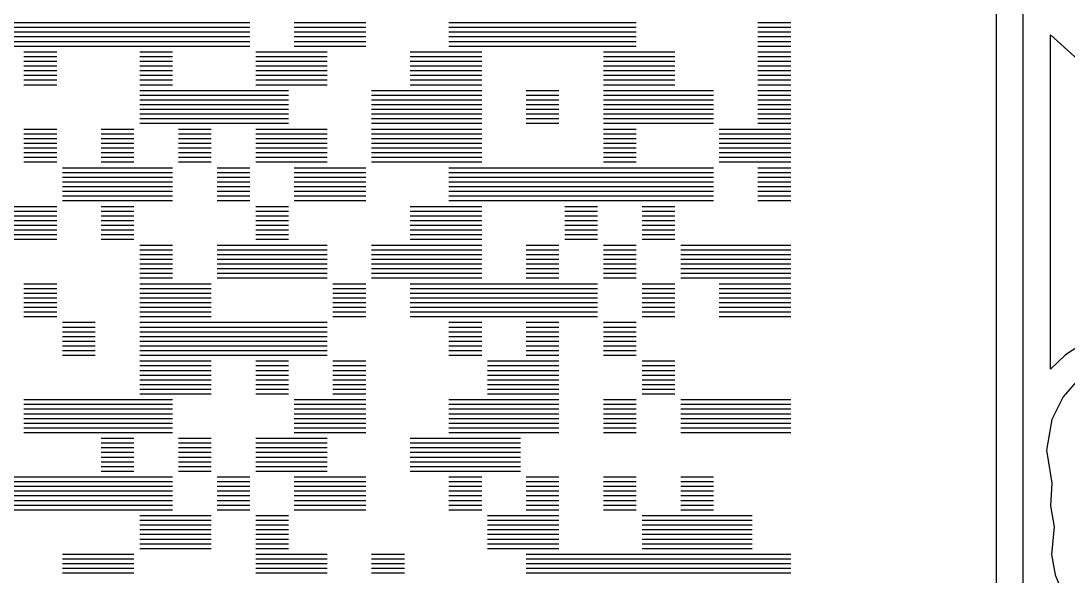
# Model space of a CAD drawing. Extents: x 7 to 280, y 7 to 360.
# Drawn here: x 134.79 to 161.89, y 98.37 to 112.73 of the extents above; entities that cross this region are included whole.
import ezdxf

# ---------------------------------------------------------------- set-up
doc = ezdxf.new("R2010")
doc.units = 0
doc.layers.add('SCORE', color=5, linetype='CONTINUOUS')

msp = doc.modelspace()

# ---------------------------------------------------------------- linework, layer by layer
at = {"layer": 'SCORE'}
for p, q in [((160.04, 80.01), (160.04, 141.01)), ((160.7197, 79.7337), (160.74, 141.01)), ((132.865, 112.6921), (140.715, 112.6921)), ((132.865, 112.5707), (140.715, 112.5707)), ((141.865, 112.6921), (143.715, 112.6921)), ((141.865, 112.5707), (143.715, 112.5707)), ((145.865, 112.6921), (150.715, 112.6921)), ((145.865, 112.5707), (150.715, 112.5707)), ((153.865, 112.6921), (154.715, 112.6921)), ((153.865, 112.5707), (154.715, 112.5707)), ((132.865, 112.4493), (140.715, 112.4493)), ((132.865, 112.3279), (140.715, 112.3279)), ((132.865, 112.2064), (140.715, 112.2064)), ((141.865, 112.4493), (143.715, 112.4493)), ((141.865, 112.3279), (143.715, 112.3279)), ((141.865, 112.2064), (143.715, 112.2064)), ((145.865, 112.4493), (150.715, 112.4493)), ((145.865, 112.3279), (150.715, 112.3279)), ((145.865, 112.2064), (150.715, 112.2064)), ((153.865, 112.4493), (154.715, 112.4493)), ((153.865, 112.3279), (154.715, 112.3279)), ((153.865, 112.2064), (154.715, 112.2064)), ((161.44, 103.727), (161.44, 112.374)), ((161.44, 112.374), (162.1493, 111.7316)), ((132.865, 112.085), (140.715, 112.085)), ((134.865, 111.935), (135.715, 111.935)), ((137.865, 111.935), (138.715, 111.935)), ((140.865, 111.935), (142.715, 111.935)), ((141.865, 112.085), (143.715, 112.085)), ((144.865, 111.935), (146.715, 111.935)), ((145.865, 112.085), (150.715, 112.085)), ((149.865, 111.935), (151.715, 111.935)), ((153.865, 112.085), (154.715, 112.085)), ((153.865, 111.935), (154.715, 111.935)), ((134.865, 111.8136), (135.715, 111.8136)), ((134.865, 111.6921), (135.715, 111.6921)), ((137.865, 111.8136), (138.715, 111.8136)), ((137.865, 111.6921), (138.715, 111.6921)), ((140.865, 111.8136), (142.715, 111.8136)), ((140.865, 111.6921), (142.715, 111.6921)), ((144.865, 111.8136), (146.715, 111.8136)), ((144.865, 111.6921), (146.715, 111.6921)), ((149.865, 111.8136), (151.715, 111.8136)), ((149.865, 111.6921), (151.715, 111.6921)), ((153.865, 111.8136), (154.715, 111.8136)), ((153.865, 111.6921), (154.715, 111.6921)), ((134.865, 111.5707), (135.715, 111.5707)), ((134.865, 111.4493), (135.715, 111.4493)), ((137.865, 111.5707), (138.715, 111.5707)), ((137.865, 111.4493), (138.715, 111.4493)), ((140.865, 111.5707), (142.715, 111.5707)), ((140.865, 111.4493), (142.715, 111.4493)), ((144.865, 111.5707), (146.715, 111.5707)), ((144.865, 111.4493), (146.715, 111.4493)), ((149.865, 111.5707), (151.715, 111.5707)), ((149.865, 111.4493), (151.715, 111.4493)), ((153.865, 111.5707), (154.715, 111.5707)), ((153.865, 111.4493), (154.715, 111.4493)), ((134.865, 111.3279), (135.715, 111.3279)), ((134.865, 111.2064), (135.715, 111.2064)), ((137.865, 111.3279), (138.715, 111.3279)), ((137.865, 111.2064), (138.715, 111.2064)), ((140.865, 111.3279), (142.715, 111.3279)), ((140.865, 111.2064), (142.715, 111.2064)), ((144.865, 111.3279), (146.715, 111.3279)), ((144.865, 111.2064), (146.715, 111.2064)), ((149.865, 111.3279), (151.715, 111.3279)), ((149.865, 111.2064), (151.715, 111.2064)), ((153.865, 111.3279), (154.715, 111.3279)), ((153.865, 111.2064), (154.715, 111.2064)), ((134.865, 111.085), (135.715, 111.085)), ((137.865, 111.085), (138.715, 111.085)), ((137.865, 110.935), (141.715, 110.935)), ((140.865, 111.085), (142.715, 111.085)), ((143.865, 110.935), (146.715, 110.935)), ((144.865, 111.085), (146.715, 111.085)), ((147.865, 110.935), (148.715, 110.935)), ((149.865, 111.085), (151.715, 111.085)), ((149.865, 110.935), (152.715, 110.935)), ((153.865, 111.085), (154.715, 111.085)), ((153.865, 110.935), (154.715, 110.935)), ((137.865, 110.8136), (141.715, 110.8136)), ((137.865, 110.6921), (141.715, 110.6921)), ((137.865, 110.5707), (141.715, 110.5707)), ((143.865, 110.8136), (146.715, 110.8136)), ((143.865, 110.6921), (146.715, 110.6921)), ((143.865, 110.5707), (146.715, 110.5707)), ((147.865, 110.8136), (148.715, 110.8136)), ((147.865, 110.6921), (148.715, 110.6921)), ((147.865, 110.5707), (148.715, 110.5707)), ((149.865, 110.8136), (152.715, 110.8136)), ((149.865, 110.6921), (152.715, 110.6921)), ((149.865, 110.5707), (152.715, 110.5707)), ((153.865, 110.8136), (154.715, 110.8136)), ((153.865, 110.6921), (154.715, 110.6921)), ((153.865, 110.5707), (154.715, 110.5707)), ((137.865, 110.4493), (141.715, 110.4493)), ((137.865, 110.3279), (141.715, 110.3279)), ((143.865, 110.4493), (146.715, 110.4493)), ((143.865, 110.3279), (146.715, 110.3279)), ((147.865, 110.4493), (148.715, 110.4493)), ((147.865, 110.3279), (148.715, 110.3279)), ((149.865, 110.4493), (152.715, 110.4493)), ((149.865, 110.3279), (152.715, 110.3279)), ((153.865, 110.4493), (154.715, 110.4493)), ((153.865, 110.3279), (154.715, 110.3279)), ((137.865, 110.2064), (141.715, 110.2064)), ((137.865, 110.085), (141.715, 110.085)), ((143.865, 110.2064), (146.715, 110.2064)), ((143.865, 110.085), (146.715, 110.085)), ((147.865, 110.2064), (148.715, 110.2064)), ((147.865, 110.085), (148.715, 110.085)), ((149.865, 110.2064), (152.715, 110.2064)), ((149.865, 110.085), (152.715, 110.085)), ((153.865, 110.2064), (154.715, 110.2064)), ((153.865, 110.085), (154.715, 110.085)), ((134.865, 109.935), (135.715, 109.935)), ((134.865, 109.8136), (135.715, 109.8136)), ((136.865, 109.935), (137.715, 109.935)), ((136.865, 109.8136), (137.715, 109.8136)), ((138.865, 109.935), (139.715, 109.935)), ((138.865, 109.8136), (139.715, 109.8136)), ((140.865, 109.935), (142.715, 109.935)), ((140.865, 109.8136), (142.715, 109.8136)), ((143.865, 109.935), (146.715, 109.935)), ((143.865, 109.8136), (146.715, 109.8136)), ((149.865, 109.935), (150.715, 109.935)), ((149.865, 109.8136), (150.715, 109.8136)), ((152.865, 109.935), (154.715, 109.935)), ((152.865, 109.8136), (154.715, 109.8136)), ((134.865, 109.6921), (135.715, 109.6921)), ((134.865, 109.5707), (135.715, 109.5707)), ((136.865, 109.6921), (137.715, 109.6921)), ((136.865, 109.5707), (137.715, 109.5707)), ((138.865, 109.6921), (139.715, 109.6921)), ((138.865, 109.5707), (139.715, 109.5707)), ((140.865, 109.6921), (142.715, 109.6921)), ((140.865, 109.5707), (142.715, 109.5707)), ((143.865, 109.6921), (146.715, 109.6921)), ((143.865, 109.5707), (146.715, 109.5707)), ((149.865, 109.6921), (150.715, 109.6921)), ((149.865, 109.5707), (150.715, 109.5707)), ((152.865, 109.6921), (154.715, 109.6921)), ((152.865, 109.5707), (154.715, 109.5707)), ((134.865, 109.4493), (135.715, 109.4493)), ((134.865, 109.3279), (135.715, 109.3279)), ((136.865, 109.4493), (137.715, 109.4493)), ((136.865, 109.3279), (137.715, 109.3279)), ((138.865, 109.4493), (139.715, 109.4493)), ((138.865, 109.3279), (139.715, 109.3279)), ((140.865, 109.4493), (142.715, 109.4493)), ((140.865, 109.3279), (142.715, 109.3279)), ((143.865, 109.4493), (146.715, 109.4493)), ((143.865, 109.3279), (146.715, 109.3279)), ((149.865, 109.4493), (150.715, 109.4493)), ((149.865, 109.3279), (150.715, 109.3279)), ((152.865, 109.4493), (154.715, 109.4493)), ((152.865, 109.3279), (154.715, 109.3279)), ((134.865, 109.2064), (135.715, 109.2064)), ((134.865, 109.085), (135.715, 109.085)), ((136.865, 109.2064), (137.715, 109.2064)), ((136.865, 109.085), (137.715, 109.085)), ((138.865, 109.2064), (139.715, 109.2064)), ((138.865, 109.085), (139.715, 109.085)), ((140.865, 109.2064), (142.715, 109.2064)), ((140.865, 109.085), (142.715, 109.085)), ((143.865, 109.2064), (146.715, 109.2064)), ((143.865, 109.085), (146.715, 109.085)), ((149.865, 109.2064), (150.715, 109.2064)), ((149.865, 109.085), (150.715, 109.085)), ((152.865, 109.2064), (154.715, 109.2064)), ((152.865, 109.085), (154.715, 109.085)), ((135.865, 108.935), (138.715, 108.935)), ((135.865, 108.8136), (138.715, 108.8136)), ((135.865, 108.6921), (138.715, 108.6921)), ((139.865, 108.935), (140.715, 108.935)), ((139.865, 108.8136), (140.715, 108.8136)), ((139.865, 108.6921), (140.715, 108.6921)), ((141.865, 108.935), (143.715, 108.935)), ((141.865, 108.8136), (143.715, 108.8136)), ((141.865, 108.6921), (143.715, 108.6921)), ((145.865, 108.935), (152.715, 108.935)), ((145.865, 108.8136), (152.715, 108.8136)), ((145.865, 108.6921), (152.715, 108.6921)), ((153.865, 108.935), (154.715, 108.935)), ((153.865, 108.8136), (154.715, 108.8136)), ((153.865, 108.6921), (154.715, 108.6921)), ((135.865, 108.5707), (138.715, 108.5707)), ((135.865, 108.4493), (138.715, 108.4493)), ((139.865, 108.5707), (140.715, 108.5707)), ((139.865, 108.4493), (140.715, 108.4493)), ((141.865, 108.5707), (143.715, 108.5707)), ((141.865, 108.4493), (143.715, 108.4493)), ((145.865, 108.5707), (152.715, 108.5707)), ((145.865, 108.4493), (152.715, 108.4493)), ((153.865, 108.5707), (154.715, 108.5707)), ((153.865, 108.4493), (154.715, 108.4493)), ((135.865, 108.3279), (138.715, 108.3279)), ((135.865, 108.2064), (138.715, 108.2064)), ((139.865, 108.3279), (140.715, 108.3279)), ((139.865, 108.2064), (140.715, 108.2064)), ((141.865, 108.3279), (143.715, 108.3279)), ((141.865, 108.2064), (143.715, 108.2064)), ((145.865, 108.3279), (152.715, 108.3279)), ((145.865, 108.2064), (152.715, 108.2064)), ((153.865, 108.3279), (154.715, 108.3279)), ((153.865, 108.2064), (154.715, 108.2064)), ((133.865, 107.935), (135.715, 107.935)), ((135.865, 108.085), (138.715, 108.085)), ((136.865, 107.935), (137.715, 107.935)), ((139.865, 108.085), (140.715, 108.085)), ((140.865, 107.935), (141.715, 107.935)), ((141.865, 108.085), (143.715, 108.085)), ((144.865, 107.935), (146.715, 107.935)), ((145.865, 108.085), (152.715, 108.085)), ((148.865, 107.935), (149.715, 107.935)), ((150.865, 107.935), (151.715, 107.935)), ((153.865, 108.085), (154.715, 108.085)), ((133.865, 107.8136), (135.715, 107.8136)), ((133.865, 107.6921), (135.715, 107.6921)), ((136.865, 107.8136), (137.715, 107.8136)), ((136.865, 107.6921), (137.715, 107.6921)), ((140.865, 107.8136), (141.715, 107.8136)), ((140.865, 107.6921), (141.715, 107.6921)), ((144.865, 107.8136), (146.715, 107.8136)), ((144.865, 107.6921), (146.715, 107.6921)), ((148.865, 107.8136), (149.715, 107.8136)), ((148.865, 107.6921), (149.715, 107.6921)), ((150.865, 107.8136), (151.715, 107.8136)), ((150.865, 107.6921), (151.715, 107.6921)), ((133.865, 107.5707), (135.715, 107.5707)), ((133.865, 107.4493), (135.715, 107.4493)), ((133.865, 107.3279), (135.715, 107.3279)), ((136.865, 107.5707), (137.715, 107.5707)), ((136.865, 107.4493), (137.715, 107.4493)), ((136.865, 107.3279), (137.715, 107.3279)), ((140.865, 107.5707), (141.715, 107.5707)), ((140.865, 107.4493), (141.715, 107.4493)), ((140.865, 107.3279), (141.715, 107.3279)), ((144.865, 107.5707), (146.715, 107.5707)), ((144.865, 107.4493), (146.715, 107.4493)), ((144.865, 107.3279), (146.715, 107.3279)), ((148.865, 107.5707), (149.715, 107.5707)), ((148.865, 107.4493), (149.715, 107.4493)), ((148.865, 107.3279), (149.715, 107.3279)), ((150.865, 107.5707), (151.715, 107.5707)), ((150.865, 107.4493), (151.715, 107.4493)), ((150.865, 107.3279), (151.715, 107.3279)), ((133.865, 107.2064), (135.715, 107.2064)), ((133.865, 107.085), (135.715, 107.085)), ((136.865, 107.2064), (137.715, 107.2064)), ((136.865, 107.085), (137.715, 107.085)), ((140.865, 107.2064), (141.715, 107.2064)), ((140.865, 107.085), (141.715, 107.085)), ((144.865, 107.2064), (146.715, 107.2064)), ((144.865, 107.085), (146.715, 107.085)), ((148.865, 107.2064), (149.715, 107.2064)), ((148.865, 107.085), (149.715, 107.085)), ((150.865, 107.2064), (151.715, 107.2064)), ((150.865, 107.085), (151.715, 107.085)), ((137.865, 106.935), (138.715, 106.935)), ((137.865, 106.8136), (138.715, 106.8136)), ((139.865, 106.935), (142.715, 106.935)), ((139.865, 106.8136), (142.715, 106.8136)), ((143.865, 106.935), (146.715, 106.935)), ((143.865, 106.8136), (146.715, 106.8136)), ((147.865, 106.935), (148.715, 106.935)), ((147.865, 106.8136), (148.715, 106.8136)), ((149.865, 106.935), (150.715, 106.935)), ((149.865, 106.8136), (150.715, 106.8136)), ((151.865, 106.935), (154.715, 106.935)), ((151.865, 106.8136), (154.715, 106.8136)), ((137.865, 106.6921), (138.715, 106.6921)), ((137.865, 106.5707), (138.715, 106.5707)), ((139.865, 106.6921), (142.715, 106.6921)), ((139.865, 106.5707), (142.715, 106.5707)), ((143.865, 106.6921), (146.715, 106.6921)), ((143.865, 106.5707), (146.715, 106.5707)), ((147.865, 106.6921), (148.715, 106.6921)), ((147.865, 106.5707), (148.715, 106.5707)), ((149.865, 106.6921), (150.715, 106.6921)), ((149.865, 106.5707), (150.715, 106.5707)), ((151.865, 106.6921), (154.715, 106.6921)), ((151.865, 106.5707), (154.715, 106.5707)), ((137.865, 106.4493), (138.715, 106.4493)), ((137.865, 106.3279), (138.715, 106.3279)), ((139.865, 106.4493), (142.715, 106.4493)), ((139.865, 106.3279), (142.715, 106.3279)), ((143.865, 106.4493), (146.715, 106.4493)), ((143.865, 106.3279), (146.715, 106.3279)), ((147.865, 106.4493), (148.715, 106.4493)), ((147.865, 106.3279), (148.715, 106.3279)), ((149.865, 106.4493), (150.715, 106.4493)), ((149.865, 106.3279), (150.715, 106.3279)), ((151.865, 106.4493), (154.715, 106.4493)), ((151.865, 106.3279), (154.715, 106.3279)), ((137.865, 106.2064), (138.715, 106.2064)), ((137.865, 106.085), (138.715, 106.085)), ((139.865, 106.2064), (142.715, 106.2064)), ((139.865, 106.085), (142.715, 106.085)), ((143.865, 106.2064), (146.715, 106.2064)), ((143.865, 106.085), (146.715, 106.085)), ((147.865, 106.2064), (148.715, 106.2064)), ((147.865, 106.085), (148.715, 106.085)), ((149.865, 106.2064), (150.715, 106.2064)), ((149.865, 106.085), (150.715, 106.085)), ((151.865, 106.2064), (154.715, 106.2064)), ((151.865, 106.085), (154.715, 106.085)), ((134.865, 105.935), (135.715, 105.935)), ((134.865, 105.8136), (135.715, 105.8136)), ((134.865, 105.6921), (135.715, 105.6921)), ((137.865, 105.935), (139.715, 105.935)), ((137.865, 105.8136), (139.715, 105.8136)), ((137.865, 105.6921), (139.715, 105.6921)), ((142.865, 105.935), (143.715, 105.935)), ((142.865, 105.8136), (143.715, 105.8136)), ((142.865, 105.6921), (143.715, 105.6921)), ((144.865, 105.935), (149.715, 105.935)), ((144.865, 105.8136), (149.715, 105.8136)), ((144.865, 105.6921), (149.715, 105.6921)), ((150.865, 105.935), (151.715, 105.935)), ((150.865, 105.8136), (151.715, 105.8136)), ((150.865, 105.6921), (151.715, 105.6921)), ((152.865, 105.935), (154.715, 105.935)), ((152.865, 105.8136), (154.715, 105.8136)), ((152.865, 105.6921), (154.715, 105.6921)), ((134.865, 105.5707), (135.715, 105.5707)), ((134.865, 105.4493), (135.715, 105.4493)), ((137.865, 105.5707), (139.715, 105.5707)), ((137.865, 105.4493), (139.715, 105.4493)), ((142.865, 105.5707), (143.715, 105.5707)), ((142.865, 105.4493), (143.715, 105.4493)), ((144.865, 105.5707), (149.715, 105.5707)), ((144.865, 105.4493), (149.715, 105.4493)), ((150.865, 105.5707), (151.715, 105.5707)), ((150.865, 105.4493), (151.715, 105.4493)), ((152.865, 105.5707), (154.715, 105.5707)), ((152.865, 105.4493), (154.715, 105.4493)), ((134.865, 105.3279), (135.715, 105.3279)), ((134.865, 105.2064), (135.715, 105.2064)), ((137.865, 105.3279), (139.715, 105.3279)), ((137.865, 105.2064), (139.715, 105.2064)), ((142.865, 105.3279), (143.715, 105.3279)), ((142.865, 105.2064), (143.715, 105.2064)), ((144.865, 105.3279), (149.715, 105.3279)), ((144.865, 105.2064), (149.715, 105.2064)), ((150.865, 105.3279), (151.715, 105.3279)), ((150.865, 105.2064), (151.715, 105.2064)), ((152.865, 105.3279), (154.715, 105.3279)), ((152.865, 105.2064), (154.715, 105.2064)), ((134.865, 105.085), (135.715, 105.085)), ((135.865, 104.935), (136.715, 104.935)), ((137.865, 105.085), (139.715, 105.085)), ((137.865, 104.935), (142.715, 104.935)), ((142.865, 105.085), (143.715, 105.085)), ((144.865, 105.085), (149.715, 105.085)), ((145.865, 104.935), (146.715, 104.935)), ((147.865, 104.935), (148.715, 104.935)), ((149.865, 104.935), (150.715, 104.935)), ((150.865, 105.085), (151.715, 105.085)), ((152.865, 105.085), (154.715, 105.085)), ((135.865, 104.8136), (136.715, 104.8136)), ((135.865, 104.6921), (136.715, 104.6921)), ((137.865, 104.8136), (142.715, 104.8136)), ((137.865, 104.6921), (142.715, 104.6921)), ((145.865, 104.8136), (146.715, 104.8136)), ((145.865, 104.6921), (146.715, 104.6921)), ((147.865, 104.8136), (148.715, 104.8136)), ((147.865, 104.6921), (148.715, 104.6921)), ((149.865, 104.8136), (150.715, 104.8136)), ((149.865, 104.6921), (150.715, 104.6921)), ((135.865, 104.5707), (136.715, 104.5707)), ((135.865, 104.4493), (136.715, 104.4493)), ((137.865, 104.5707), (142.715, 104.5707)), ((137.865, 104.4493), (142.715, 104.4493)), ((145.865, 104.5707), (146.715, 104.5707)), ((145.865, 104.4493), (146.715, 104.4493)), ((147.865, 104.5707), (148.715, 104.5707)), ((147.865, 104.4493), (148.715, 104.4493)), ((149.865, 104.5707), (150.715, 104.5707)), ((149.865, 104.4493), (150.715, 104.4493)), ((162.3456, 104.4343), (161.8212, 104.0902)), ((135.865, 104.3279), (136.715, 104.3279)), ((135.865, 104.2064), (136.715, 104.2064)), ((135.865, 104.085), (136.715, 104.085)), ((137.865, 104.3279), (142.715, 104.3279)), ((137.865, 104.2064), (142.715, 104.2064)), ((137.865, 104.085), (142.715, 104.085)), ((145.865, 104.3279), (146.715, 104.3279)), ((145.865, 104.2064), (146.715, 104.2064)), ((145.865, 104.085), (146.715, 104.085)), ((147.865, 104.3279), (148.715, 104.3279)), ((147.865, 104.2064), (148.715, 104.2064)), ((147.865, 104.085), (148.715, 104.085)), ((149.865, 104.3279), (150.715, 104.3279)), ((149.865, 104.2064), (150.715, 104.2064)), ((149.865, 104.085), (150.715, 104.085)), ((161.8212, 104.0902), (161.44, 103.727)), ((137.865, 103.935), (139.715, 103.935)), ((137.865, 103.8136), (139.715, 103.8136)), ((140.865, 103.935), (141.715, 103.935)), ((140.865, 103.8136), (141.715, 103.8136)), ((142.865, 103.935), (143.715, 103.935)), ((142.865, 103.8136), (143.715, 103.8136)), ((146.865, 103.935), (148.715, 103.935)), ((146.865, 103.8136), (148.715, 103.8136)), ((150.865, 103.935), (151.715, 103.935)), ((150.865, 103.8136), (151.715, 103.8136)), ((137.865, 103.6921), (139.715, 103.6921)), ((137.865, 103.5707), (139.715, 103.5707)), ((140.865, 103.6921), (141.715, 103.6921)), ((140.865, 103.5707), (141.715, 103.5707)), ((142.865, 103.6921), (143.715, 103.6921)), ((142.865, 103.5707), (143.715, 103.5707)), ((146.865, 103.6921), (148.715, 103.6921)), ((146.865, 103.5707), (148.715, 103.5707)), ((150.865, 103.6921), (151.715, 103.6921)), ((150.865, 103.5707), (151.715, 103.5707)), ((137.865, 103.4493), (139.715, 103.4493)), ((137.865, 103.3279), (139.715, 103.3279)), ((140.865, 103.4493), (141.715, 103.4493)), ((140.865, 103.3279), (141.715, 103.3279)), ((142.865, 103.4493), (143.715, 103.4493)), ((142.865, 103.3279), (143.715, 103.3279)), ((146.865, 103.4493), (148.715, 103.4493)), ((146.865, 103.3279), (148.715, 103.3279)), ((150.865, 103.4493), (151.715, 103.4493)), ((150.865, 103.3279), (151.715, 103.3279)), ((162.1715, 103.47), (161.7669, 103.011)), ((137.865, 103.2064), (139.715, 103.2064)), ((137.865, 103.085), (139.715, 103.085)), ((140.865, 103.2064), (141.715, 103.2064)), ((140.865, 103.085), (141.715, 103.085)), ((142.865, 103.2064), (143.715, 103.2064)), ((142.865, 103.085), (143.715, 103.085)), ((146.865, 103.2064), (148.715, 103.2064)), ((146.865, 103.085), (148.715, 103.085)), ((150.865, 103.2064), (151.715, 103.2064)), ((150.865, 103.085), (151.715, 103.085)), ((161.7669, 103.011), (161.4677, 102.4166)), ((134.865, 102.935), (138.715, 102.935)), ((134.865, 102.8136), (138.715, 102.8136)), ((141.865, 102.935), (143.715, 102.935)), ((141.865, 102.8136), (143.715, 102.8136)), ((145.865, 102.935), (148.715, 102.935)), ((145.865, 102.8136), (148.715, 102.8136)), ((149.865, 102.935), (150.715, 102.935)), ((149.865, 102.8136), (150.715, 102.8136)), ((151.865, 102.935), (154.715, 102.935)), ((151.865, 102.8136), (154.715, 102.8136)), ((134.865, 102.6921), (138.715, 102.6921)), ((134.865, 102.5707), (138.715, 102.5707)), ((134.865, 102.4493), (138.715, 102.4493)), ((141.865, 102.6921), (143.715, 102.6921)), ((141.865, 102.5707), (143.715, 102.5707)), ((141.865, 102.4493), (143.715, 102.4493)), ((145.865, 102.6921), (148.715, 102.6921)), ((145.865, 102.5707), (148.715, 102.5707)), ((145.865, 102.4493), (148.715, 102.4493)), ((149.865, 102.6921), (150.715, 102.6921)), ((149.865, 102.5707), (150.715, 102.5707)), ((149.865, 102.4493), (150.715, 102.4493)), ((151.865, 102.6921), (154.715, 102.6921)), ((151.865, 102.5707), (154.715, 102.5707)), ((151.865, 102.4493), (154.715, 102.4493)), ((134.865, 102.3279), (138.715, 102.3279)), ((134.865, 102.2064), (138.715, 102.2064)), ((141.865, 102.3279), (143.715, 102.3279)), ((141.865, 102.2064), (143.715, 102.2064)), ((145.865, 102.3279), (148.715, 102.3279)), ((145.865, 102.2064), (148.715, 102.2064)), ((149.865, 102.3279), (150.715, 102.3279)), ((149.865, 102.2064), (150.715, 102.2064)), ((151.865, 102.3279), (154.715, 102.3279)), ((151.865, 102.2064), (154.715, 102.2064)), ((161.4677, 102.4166), (161.3307, 101.627)), ((134.865, 102.085), (138.715, 102.085)), ((136.865, 101.935), (137.715, 101.935)), ((138.865, 101.935), (139.715, 101.935)), ((140.865, 101.935), (142.715, 101.935)), ((141.865, 102.085), (143.715, 102.085)), ((144.865, 101.935), (147.715, 101.935)), ((145.865, 102.085), (148.715, 102.085)), ((149.865, 102.085), (150.715, 102.085)), ((151.865, 102.085), (154.715, 102.085)), ((136.865, 101.8136), (137.715, 101.8136)), ((136.865, 101.6921), (137.715, 101.6921)), ((138.865, 101.8136), (139.715, 101.8136)), ((138.865, 101.6921), (139.715, 101.6921)), ((140.865, 101.8136), (142.715, 101.8136)), ((140.865, 101.6921), (142.715, 101.6921)), ((144.865, 101.8136), (147.715, 101.8136)), ((144.865, 101.6921), (147.715, 101.6921)), ((161.3307, 101.627), (161.4716, 100.7723)), ((136.865, 101.5707), (137.715, 101.5707)), ((136.865, 101.4493), (137.715, 101.4493)), ((138.865, 101.5707), (139.715, 101.5707)), ((138.865, 101.4493), (139.715, 101.4493)), ((140.865, 101.5707), (142.715, 101.5707)), ((140.865, 101.4493), (142.715, 101.4493)), ((144.865, 101.5707), (147.715, 101.5707)), ((144.865, 101.4493), (147.715, 101.4493)), ((136.865, 101.3279), (137.715, 101.3279)), ((136.865, 101.2064), (137.715, 101.2064)), ((136.865, 101.085), (137.715, 101.085)), ((138.865, 101.3279), (139.715, 101.3279)), ((138.865, 101.2064), (139.715, 101.2064)), ((138.865, 101.085), (139.715, 101.085)), ((140.865, 101.3279), (142.715, 101.3279)), ((140.865, 101.2064), (142.715, 101.2064)), ((140.865, 101.085), (142.715, 101.085)), ((144.865, 101.3279), (147.715, 101.3279)), ((144.865, 101.2064), (147.715, 101.2064)), ((144.865, 101.085), (147.715, 101.085)), ((132.865, 100.935), (138.715, 100.935)), ((132.865, 100.8136), (138.715, 100.8136)), ((139.865, 100.935), (140.715, 100.935)), ((139.865, 100.8136), (140.715, 100.8136)), ((141.865, 100.935), (143.715, 100.935)), ((141.865, 100.8136), (143.715, 100.8136)), ((145.865, 100.935), (146.715, 100.935)), ((145.865, 100.8136), (146.715, 100.8136)), ((147.865, 100.935), (148.715, 100.935)), ((147.865, 100.8136), (148.715, 100.8136)), ((149.865, 100.935), (150.715, 100.935)), ((149.865, 100.8136), (150.715, 100.8136)), ((151.865, 100.935), (152.715, 100.935)), ((151.865, 100.8136), (152.715, 100.8136)), ((132.865, 100.6921), (138.715, 100.6921)), ((132.865, 100.5707), (138.715, 100.5707)), ((139.865, 100.6921), (140.715, 100.6921)), ((139.865, 100.5707), (140.715, 100.5707)), ((141.865, 100.6921), (143.715, 100.6921)), ((141.865, 100.5707), (143.715, 100.5707)), ((145.865, 100.6921), (146.715, 100.6921)), ((145.865, 100.5707), (146.715, 100.5707)), ((147.865, 100.6921), (148.715, 100.6921)), ((147.865, 100.5707), (148.715, 100.5707)), ((149.865, 100.6921), (150.715, 100.6921)), ((149.865, 100.5707), (150.715, 100.5707)), ((151.865, 100.6921), (152.715, 100.6921)), ((151.865, 100.5707), (152.715, 100.5707)), ((161.4716, 100.7723), (161.4345, 100.1902)), ((132.865, 100.4493), (138.715, 100.4493)), ((132.865, 100.3279), (138.715, 100.3279)), ((139.865, 100.4493), (140.715, 100.4493)), ((139.865, 100.3279), (140.715, 100.3279)), ((141.865, 100.4493), (143.715, 100.4493)), ((141.865, 100.3279), (143.715, 100.3279)), ((145.865, 100.4493), (146.715, 100.4493)), ((145.865, 100.3279), (146.715, 100.3279)), ((147.865, 100.4493), (148.715, 100.4493)), ((147.865, 100.3279), (148.715, 100.3279)), ((149.865, 100.4493), (150.715, 100.4493)), ((149.865, 100.3279), (150.715, 100.3279)), ((151.865, 100.4493), (152.715, 100.4493)), ((151.865, 100.3279), (152.715, 100.3279)), ((132.865, 100.2064), (138.715, 100.2064)), ((132.865, 100.085), (138.715, 100.085)), ((139.865, 100.2064), (140.715, 100.2064)), ((139.865, 100.085), (140.715, 100.085)), ((141.865, 100.2064), (143.715, 100.2064)), ((141.865, 100.085), (143.715, 100.085)), ((145.865, 100.2064), (146.715, 100.2064)), ((145.865, 100.085), (146.715, 100.085)), ((147.865, 100.2064), (148.715, 100.2064)), ((147.865, 100.085), (148.715, 100.085)), ((149.865, 100.2064), (150.715, 100.2064)), ((149.865, 100.085), (150.715, 100.085)), ((151.865, 100.2064), (152.715, 100.2064)), ((151.865, 100.085), (152.715, 100.085)), ((161.4345, 100.1902), (161.5323, 99.639)), ((137.865, 99.935), (139.715, 99.935)), ((137.865, 99.8136), (139.715, 99.8136)), ((140.865, 99.935), (141.715, 99.935)), ((140.865, 99.8136), (141.715, 99.8136)), ((146.865, 99.935), (148.715, 99.935)), ((146.865, 99.8136), (148.715, 99.8136)), ((150.865, 99.935), (153.715, 99.935)), ((150.865, 99.8136), (153.715, 99.8136)), ((137.865, 99.6921), (139.715, 99.6921)), ((137.865, 99.5707), (139.715, 99.5707)), ((140.865, 99.6921), (141.715, 99.6921)), ((140.865, 99.5707), (141.715, 99.5707)), ((146.865, 99.6921), (148.715, 99.6921)), ((146.865, 99.5707), (148.715, 99.5707)), ((150.865, 99.6921), (153.715, 99.6921)), ((150.865, 99.5707), (153.715, 99.5707)), ((161.5323, 99.639), (161.4644, 98.9232)), ((137.865, 99.4493), (139.715, 99.4493)), ((137.865, 99.3279), (139.715, 99.3279)), ((137.865, 99.2064), (139.715, 99.2064)), ((140.865, 99.4493), (141.715, 99.4493)), ((140.865, 99.3279), (141.715, 99.3279)), ((140.865, 99.2064), (141.715, 99.2064)), ((146.865, 99.4493), (148.715, 99.4493)), ((146.865, 99.3279), (148.715, 99.3279)), ((146.865, 99.2064), (148.715, 99.2064)), ((150.865, 99.4493), (153.715, 99.4493)), ((150.865, 99.3279), (153.715, 99.3279)), ((150.865, 99.2064), (153.715, 99.2064)), ((135.865, 98.935), (137.715, 98.935)), ((137.865, 99.085), (139.715, 99.085)), ((140.865, 99.085), (141.715, 99.085)), ((140.865, 98.935), (142.715, 98.935)), ((143.865, 98.935), (144.715, 98.935)), ((146.865, 99.085), (148.715, 99.085)), ((147.865, 98.935), (154.715, 98.935)), ((150.865, 99.085), (153.715, 99.085)), ((161.4644, 98.9232), (161.5549, 98.398)), ((135.865, 98.8136), (137.715, 98.8136)), ((135.865, 98.6921), (137.715, 98.6921)), ((140.865, 98.8136), (142.715, 98.8136)), ((140.865, 98.6921), (142.715, 98.6921)), ((143.865, 98.8136), (144.715, 98.8136)), ((143.865, 98.6921), (144.715, 98.6921)), ((147.865, 98.8136), (154.715, 98.8136)), ((147.865, 98.6921), (154.715, 98.6921)), ((135.865, 98.5707), (137.715, 98.5707)), ((135.865, 98.4493), (137.715, 98.4493)), ((140.865, 98.5707), (142.715, 98.5707)), ((140.865, 98.4493), (142.715, 98.4493)), ((143.865, 98.5707), (144.715, 98.5707)), ((143.865, 98.4493), (144.715, 98.4493)), ((147.865, 98.5707), (154.715, 98.5707)), ((147.865, 98.4493), (154.715, 98.4493)), ((161.5549, 98.398), (161.7559, 97.9145))]:
    msp.add_line(p, q, dxfattribs=at)

doc.saveas('drawing.dxf')
